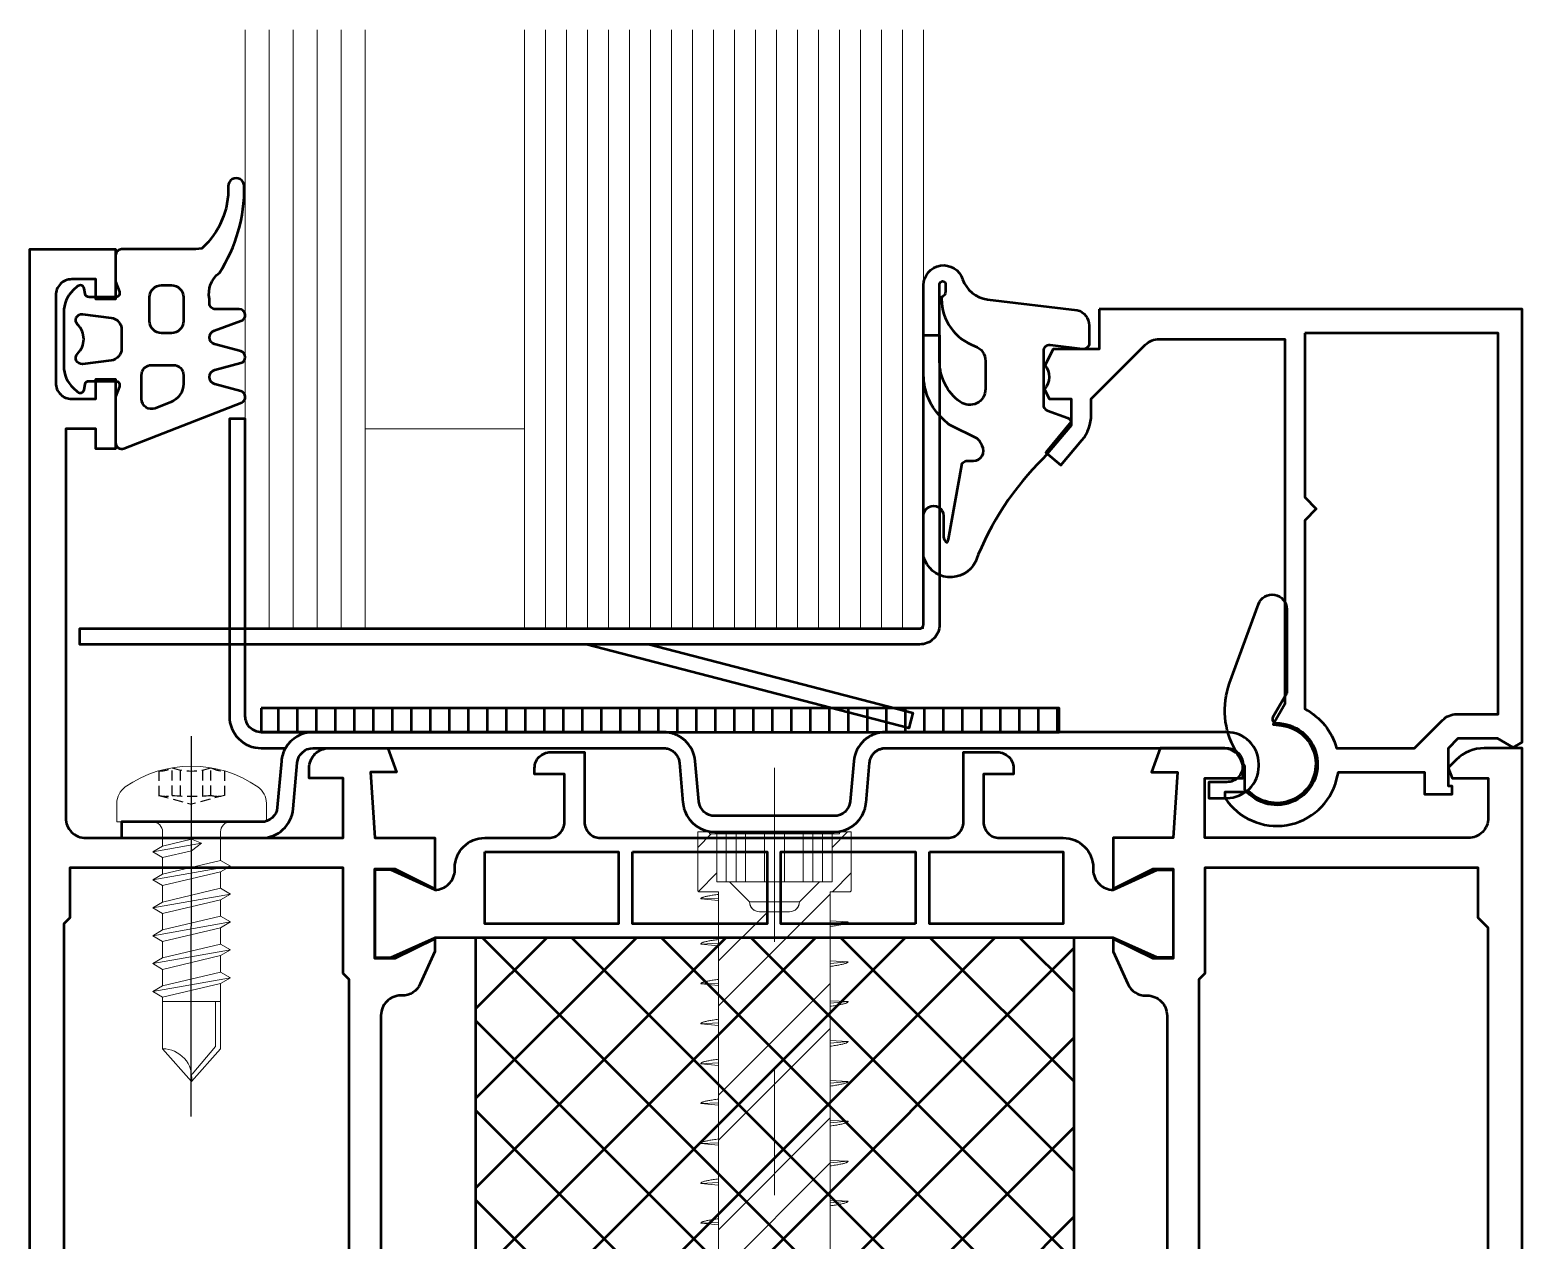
# Model space of a CAD drawing. Header units: millimetres. Extents: x -1598 to 10110, y -2803 to 662.
# Drawn here: x 2669.8 to 2744.6, y 179.5 to 240.2 of the extents above; entities that cross this region are included whole.
import ezdxf

# ---------------------------------------------------------------- set-up
doc = ezdxf.new("R2010")
doc.units = ezdxf.units.MM
doc.linetypes.add('CENTER', pattern=[50.8, 31.75, -6.35, 6.35, -6.35])
doc.linetypes.add('VERDECKT', pattern=[0.75, 0.5, -0.25])
for name, color, linetype, lineweight in [('AM_C', 50, 'Continuous', 50), ('AM_S', 80, 'Continuous', 50), ('CONT2', 2, 'Continuous', 0)]:
    doc.layers.add(name, color=color, linetype=linetype, lineweight=lineweight)
doc.layers.add('CENT_18', color=3, linetype='CENTER')
doc.layers.add('HIDE_18', color=3, linetype='VERDECKT')

# ---------------------------------------------------------------- blocks, each defined once
blk = doc.blocks.new('*U179', base_point=(68.541, 198.384))
for p, q in [((69.741, 198.384), (69.741, 228.384)), ((70.941, 198.384), (70.941, 228.384)), ((72.141, 198.384), (72.141, 228.384)), ((73.341, 198.384), (73.341, 228.384)), ((83.594, 198.384), (83.594, 228.384)), ((84.646, 198.384), (84.646, 228.384)), ((85.699, 198.384), (85.699, 228.384)), ((86.752, 198.384), (86.752, 228.384)), ((87.804, 198.384), (87.804, 228.384)), ((88.857, 198.384), (88.857, 228.384)), ((89.91, 198.384), (89.91, 228.384)), ((90.962, 198.384), (90.962, 228.384)), ((92.015, 198.384), (92.015, 228.384)), ((93.068, 198.384), (93.068, 228.384)), ((94.12, 198.384), (94.12, 228.384)), ((95.173, 198.384), (95.173, 228.384)), ((96.225, 198.384), (96.225, 228.384)), ((97.278, 198.384), (97.278, 228.384)), ((98.331, 198.384), (98.331, 228.384)), ((99.383, 198.384), (99.383, 228.384)), ((100.436, 198.384), (100.436, 228.384)), ((101.489, 198.384), (101.489, 228.384))]:
    blk.add_line(p, q)
for points in [[(68.541, 228.384), (68.541, 198.384), (74.541, 198.384), (74.541, 228.384)], [(82.541, 228.384), (82.541, 198.384), (102.541, 198.384), (102.541, 228.384)]]:
    blk.add_lwpolyline(points)
blk.add_lwpolyline([(74.541, 198.384), (82.541, 198.384), (82.541, 208.384), (74.541, 208.384)], close=True)
blk = doc.blocks.new('Würth AMO T2 75x212')
h = blk.add_hatch()
h.set_pattern_fill('ANSI32', color=256, scale=0.5)
h.set_pattern_definition([(45, (-350.1254, -267.85), (-3.367596, 3.367596), []), (45, (-347.8804, -267.85), (-3.367596, 3.367596), [])])
edge = h.paths.add_edge_path()
edge.add_line((-2.805, -157.905), (2.795, -157.905))
edge.add_line((2.795, -157.905), (2.795, -3))
edge.add_line((2.795, -3), (3.8, -3))
edge.add_line((3.8, -3), (3.85, -2.95))
edge.add_line((3.85, -2.95), (3.85, 0))
edge.add_line((3.85, 0), (3.3, 0))
edge.add_line((3.3, 0), (3.25, -0.05))
edge.add_line((3.25, -0.05), (3.25, -0.1))
edge.add_line((3.25, -0.1), (2.884, -0.1))
edge.add_line((2.884, -0.1), (2.884, -2.5))
edge.add_line((2.884, -2.5), (2.25, -2.5))
edge.add_line((2.25, -2.5), (1.25, -3.5))
edge.add_arc((0.75, -3.5), 0.5, 269.99998, 359.99998, ccw=False)
edge.add_line((0.75, -4), (0, -4))
edge.add_line((0, -4), (-0.75, -4))
edge.add_arc((-0.75, -3.5), 0.5, 180, 269.99999, ccw=False)
edge.add_line((-1.25, -3.5), (-2.25, -2.5))
edge.add_line((-2.25, -2.5), (-2.884, -2.5))
edge.add_line((-2.884, -2.5), (-2.884, -0.1))
edge.add_line((-2.884, -0.1), (-3.25, -0.1))
edge.add_line((-3.25, -0.1), (-3.25, -0.05))
edge.add_line((-3.25, -0.05), (-3.3, 0))
edge.add_line((-3.3, 0), (-3.85, 0))
edge.add_line((-3.85, 0), (-3.85, -2.95))
edge.add_line((-3.85, -2.95), (-3.8, -3))
edge.add_line((-3.8, -3), (-2.805, -3))
edge.add_line((-2.805, -3), (-2.805, -157.905))
at = {"linetype": 'CENTER'}
blk.add_line((0, -157.905), (0, 3.219), dxfattribs=at)
for p, q in [((-3.85, 0), (-3.3, 0)), ((-3.85, -2.95), (-3.85, 0)), ((-3.3, 0), (3.3, 0)), ((-3.3, 0), (-3.25, -0.05)), ((-3.25, -0.05), (-3.25, -0.1)), ((-3.25, -0.1), (-2.884, -0.1)), ((-2.884, -0.1), (-2.416, -0.1)), ((-2.884, -0.1), (-2.884, -2.5)), ((-2.416, -0.1), (-2.416, -2.5)), ((-2.416, -0.1), (-1.918, -0.1)), ((-1.918, -0.1), (-1.918, -2.5)), ((-1.918, -0.1), (-1.447, -0.1)), ((-1.447, -0.1), (-1.447, -2.5)), ((-1.447, -0.1), (-0.504, -0.1)), ((-0.504, -0.1), (-0.504, -2.5)), ((-0.504, -0.1), (-0.005, -0.1)), ((-0.005, -0.1), (0.496, -0.1)), ((0.496, -0.1), (0.496, -2.5)), ((0.496, -0.1), (1.44, -0.1)), ((1.44, -0.1), (1.44, -2.5)), ((1.44, -0.1), (1.913, -0.1)), ((1.913, -0.1), (1.913, -2.5)), ((1.913, -0.1), (2.414, -0.1)), ((2.414, -0.1), (2.414, -2.5)), ((2.414, -0.1), (2.884, -0.1)), ((2.884, -0.1), (3.25, -0.1)), ((2.884, -2.5), (2.884, -0.1)), ((3.25, -0.05), (3.3, 0)), ((3.25, -0.1), (3.25, -0.05)), ((3.3, 0), (3.85, 0)), ((3.85, 0), (3.85, -2.95)), ((-3.8, -3), (-3.85, -2.95)), ((-2.884, -2.5), (-2.25, -2.5)), ((-2.25, -2.5), (2.25, -2.5)), ((-2.25, -2.5), (-1.25, -3.5)), ((1.25, -3.5), (2.25, -2.5)), ((2.25, -2.5), (2.884, -2.5)), ((3.85, -2.95), (3.8, -3)), ((-2.805, -3), (-3.8, -3)), ((-3.698, -3.356), (-2.805, -3.314)), ((-2.805, -3.439), (-3.698, -3.356)), ((-2.805, -3.189), (-2.805, -3)), ((-2.805, -5.45), (-2.805, -3.575)), ((1.25, -3.5), (-1.25, -3.5)), ((3.8, -3), (2.795, -3)), ((2.795, -3), (2.795, -3.192)), ((2.795, -3), (2.795, -4.461)), ((-0.75, -4), (0.75, -4)), ((2.795, -4.461), (3.688, -4.503)), ((3.688, -4.503), (2.795, -4.586)), ((2.795, -4.586), (2.795, -6.461)), ((-3.698, -5.617), (-2.805, -5.575)), ((-2.805, -5.7), (-3.698, -5.617)), ((-2.805, -7.45), (-2.805, -5.575)), ((2.795, -6.461), (3.688, -6.503)), ((3.688, -6.503), (2.795, -6.586)), ((2.795, -6.586), (2.795, -8.46)), ((-3.698, -7.617), (-2.805, -7.575)), ((-2.805, -7.7), (-3.698, -7.617)), ((-2.805, -9.449), (-2.805, -7.575)), ((2.795, -8.46), (3.688, -8.502)), ((3.688, -8.502), (2.795, -8.585)), ((2.795, -8.585), (2.795, -10.46)), ((-3.698, -9.617), (-2.805, -9.574)), ((-2.805, -9.699), (-3.698, -9.617)), ((-2.805, -11.449), (-2.805, -9.574)), ((2.795, -10.46), (3.688, -10.502)), ((3.688, -10.502), (2.795, -10.585)), ((2.795, -10.585), (2.795, -12.46)), ((-3.698, -11.616), (-2.805, -11.574)), ((-2.805, -11.699), (-3.698, -11.616)), ((-2.805, -13.449), (-2.805, -11.574)), ((2.795, -12.46), (3.688, -12.502)), ((3.688, -12.502), (2.795, -12.585)), ((2.795, -12.585), (2.795, -14.46)), ((-3.698, -13.616), (-2.805, -13.574)), ((-2.805, -13.699), (-3.698, -13.616)), ((-2.805, -15.448), (-2.805, -13.574)), ((2.795, -14.46), (3.688, -14.502)), ((3.688, -14.502), (2.795, -14.584)), ((2.795, -14.584), (2.795, -16.459)), ((-3.698, -15.616), (-2.805, -15.574)), ((-2.805, -15.699), (-3.698, -15.616)), ((-2.805, -17.448), (-2.805, -15.574)), ((2.795, -16.459), (3.688, -16.501)), ((3.688, -16.501), (2.795, -16.584)), ((2.795, -16.584), (2.795, -18.459)), ((-3.698, -17.615), (-2.805, -17.573)), ((-2.805, -17.698), (-3.698, -17.615)), ((-2.805, -19.448), (-2.805, -17.573)), ((2.795, -18.459), (3.688, -18.501)), ((3.688, -18.501), (2.795, -18.584)), ((2.795, -18.584), (2.795, -20.459)), ((-3.698, -19.615), (-2.805, -19.573)), ((-2.805, -19.698), (-3.698, -19.615)), ((-2.805, -21.448), (-2.805, -19.573))]:
    blk.add_line(p, q)
blk.add_lwpolyline([(-2.805, -157.905), (-2.805, -3), (-3.8, -3), (-3.85, -2.95), (-3.85, 0), (-3.3, 0), (-3.25, -0.05), (-3.25, -0.1), (-2.884, -0.1), (-2.884, -2.5), (-2.25, -2.5), (-1.25, -3.5, 0.414214), (-0.75, -4), (0, -4), (0.75, -4, 0.414214), (1.25, -3.5), (2.25, -2.5), (2.884, -2.5), (2.884, -0.1), (3.25, -0.1), (3.25, -0.05), (3.3, 0), (3.85, 0), (3.85, -2.95), (3.8, -3), (2.795, -3), (2.795, -157.905)], format="xyb")
at = {"flags": 128}
for points in [[(-2.805, -3.129), (-2.875, -3.138), (-2.942, -3.148), (-3.007, -3.157), (-3.069, -3.166), (-3.129, -3.176), (-3.186, -3.185), (-3.24, -3.194), (-3.291, -3.204), (-3.34, -3.213), (-3.385, -3.223), (-3.428, -3.232), (-3.468, -3.242), (-3.504, -3.251), (-3.538, -3.261), (-3.568, -3.27), (-3.595, -3.28), (-3.619, -3.289), (-3.64, -3.299), (-3.658, -3.308), (-3.673, -3.318), (-3.684, -3.327), (-3.692, -3.337), (-3.697, -3.347), (-3.698, -3.356)], [(3.688, -4.503), (3.686, -4.513), (3.681, -4.522), (3.673, -4.532), (3.662, -4.542), (3.647, -4.552), (3.629, -4.561), (3.608, -4.571), (3.584, -4.581), (3.557, -4.591), (3.527, -4.6), (3.493, -4.61), (3.457, -4.62), (3.417, -4.63), (3.375, -4.64), (3.329, -4.65), (3.281, -4.66), (3.23, -4.67), (3.176, -4.68), (3.119, -4.69), (3.059, -4.7), (2.997, -4.71), (2.933, -4.72), (2.865, -4.73), (2.795, -4.74)], [(-2.805, -5.39), (-2.875, -5.399), (-2.942, -5.409), (-3.007, -5.418), (-3.069, -5.427), (-3.129, -5.437), (-3.186, -5.446), (-3.24, -5.455), (-3.291, -5.465), (-3.34, -5.474), (-3.385, -5.483), (-3.428, -5.493), (-3.468, -5.502), (-3.504, -5.512), (-3.538, -5.521), (-3.568, -5.531), (-3.595, -5.54), (-3.619, -5.55), (-3.64, -5.559), (-3.658, -5.569), (-3.673, -5.579), (-3.684, -5.588), (-3.692, -5.598), (-3.697, -5.607), (-3.698, -5.617)], [(3.688, -6.503), (3.686, -6.512), (3.681, -6.522), (3.673, -6.532), (3.662, -6.542), (3.647, -6.551), (3.629, -6.561), (3.608, -6.571), (3.584, -6.581), (3.557, -6.59), (3.527, -6.6), (3.493, -6.61), (3.457, -6.62), (3.417, -6.63), (3.375, -6.64), (3.329, -6.65), (3.281, -6.659), (3.23, -6.669), (3.176, -6.679), (3.119, -6.689), (3.059, -6.699), (2.997, -6.709), (2.933, -6.719), (2.865, -6.729), (2.795, -6.739)], [(-2.805, -7.39), (-2.875, -7.399), (-2.942, -7.408), (-3.007, -7.418), (-3.069, -7.427), (-3.129, -7.436), (-3.186, -7.446), (-3.24, -7.455), (-3.291, -7.464), (-3.34, -7.474), (-3.385, -7.483), (-3.428, -7.493), (-3.468, -7.502), (-3.504, -7.512), (-3.538, -7.521), (-3.568, -7.531), (-3.595, -7.54), (-3.619, -7.55), (-3.64, -7.559), (-3.658, -7.569), (-3.673, -7.578), (-3.684, -7.588), (-3.692, -7.598), (-3.697, -7.607), (-3.698, -7.617)], [(3.688, -8.502), (3.686, -8.512), (3.681, -8.522), (3.673, -8.532), (3.662, -8.541), (3.647, -8.551), (3.629, -8.561), (3.608, -8.571), (3.584, -8.58), (3.557, -8.59), (3.527, -8.6), (3.493, -8.61), (3.457, -8.62), (3.417, -8.629), (3.375, -8.639), (3.329, -8.649), (3.281, -8.659), (3.23, -8.669), (3.176, -8.679), (3.119, -8.689), (3.059, -8.699), (2.997, -8.709), (2.933, -8.719), (2.865, -8.729), (2.795, -8.739)], [(-2.805, -9.389), (-2.875, -9.399), (-2.942, -9.408), (-3.007, -9.417), (-3.069, -9.427), (-3.129, -9.436), (-3.186, -9.445), (-3.24, -9.455), (-3.291, -9.464), (-3.34, -9.474), (-3.385, -9.483), (-3.428, -9.492), (-3.468, -9.502), (-3.504, -9.511), (-3.538, -9.521), (-3.568, -9.53), (-3.595, -9.54), (-3.619, -9.549), (-3.64, -9.559), (-3.658, -9.568), (-3.673, -9.578), (-3.684, -9.588), (-3.692, -9.597), (-3.697, -9.607), (-3.698, -9.617)], [(3.688, -10.502), (3.686, -10.512), (3.681, -10.522), (3.673, -10.531), (3.662, -10.541), (3.647, -10.551), (3.629, -10.56), (3.608, -10.57), (3.584, -10.58), (3.557, -10.59), (3.527, -10.6), (3.493, -10.609), (3.457, -10.619), (3.417, -10.629), (3.375, -10.639), (3.329, -10.649), (3.281, -10.659), (3.23, -10.669), (3.176, -10.679), (3.119, -10.689), (3.059, -10.699), (2.997, -10.709), (2.933, -10.719), (2.865, -10.729), (2.795, -10.739)], [(-2.805, -11.389), (-2.875, -11.398), (-2.942, -11.408), (-3.007, -11.417), (-3.069, -11.426), (-3.129, -11.436), (-3.186, -11.445), (-3.24, -11.454), (-3.291, -11.464), (-3.34, -11.473), (-3.385, -11.483), (-3.428, -11.492), (-3.468, -11.502), (-3.504, -11.511), (-3.538, -11.521), (-3.568, -11.53), (-3.595, -11.54), (-3.619, -11.549), (-3.64, -11.559), (-3.658, -11.568), (-3.673, -11.578), (-3.684, -11.587), (-3.692, -11.597), (-3.697, -11.607), (-3.698, -11.616)], [(3.688, -12.502), (3.686, -12.512), (3.681, -12.521), (3.673, -12.531), (3.662, -12.541), (3.647, -12.55), (3.629, -12.56), (3.608, -12.57), (3.584, -12.58), (3.557, -12.59), (3.527, -12.599), (3.493, -12.609), (3.457, -12.619), (3.417, -12.629), (3.375, -12.639), (3.329, -12.649), (3.281, -12.659), (3.23, -12.669), (3.176, -12.678), (3.119, -12.688), (3.059, -12.698), (2.997, -12.708), (2.933, -12.718), (2.865, -12.728), (2.795, -12.738)], [(-2.805, -13.389), (-2.875, -13.398), (-2.942, -13.407), (-3.007, -13.417), (-3.069, -13.426), (-3.129, -13.435), (-3.186, -13.445), (-3.24, -13.454), (-3.291, -13.464), (-3.34, -13.473), (-3.385, -13.482), (-3.428, -13.492), (-3.468, -13.501), (-3.504, -13.511), (-3.538, -13.52), (-3.568, -13.53), (-3.595, -13.539), (-3.619, -13.549), (-3.64, -13.558), (-3.658, -13.568), (-3.673, -13.577), (-3.684, -13.587), (-3.692, -13.597), (-3.697, -13.606), (-3.698, -13.616)], [(3.688, -14.502), (3.686, -14.511), (3.681, -14.521), (3.673, -14.531), (3.662, -14.54), (3.647, -14.55), (3.629, -14.56), (3.608, -14.57), (3.584, -14.579), (3.557, -14.589), (3.527, -14.599), (3.493, -14.609), (3.457, -14.619), (3.417, -14.629), (3.375, -14.639), (3.329, -14.648), (3.281, -14.658), (3.23, -14.668), (3.176, -14.678), (3.119, -14.688), (3.059, -14.698), (2.997, -14.708), (2.933, -14.718), (2.865, -14.728), (2.795, -14.738)], [(-2.805, -15.389), (-2.875, -15.398), (-2.942, -15.407), (-3.007, -15.416), (-3.069, -15.426), (-3.129, -15.435), (-3.186, -15.445), (-3.24, -15.454), (-3.291, -15.463), (-3.34, -15.473), (-3.385, -15.482), (-3.428, -15.492), (-3.468, -15.501), (-3.504, -15.51), (-3.538, -15.52), (-3.568, -15.529), (-3.595, -15.539), (-3.619, -15.548), (-3.64, -15.558), (-3.658, -15.568), (-3.673, -15.577), (-3.684, -15.587), (-3.692, -15.596), (-3.697, -15.606), (-3.698, -15.616)], [(3.688, -16.501), (3.686, -16.511), (3.681, -16.521), (3.673, -16.53), (3.662, -16.54), (3.647, -16.55), (3.629, -16.56), (3.608, -16.569), (3.584, -16.579), (3.557, -16.589), (3.527, -16.599), (3.493, -16.609), (3.457, -16.619), (3.417, -16.628), (3.375, -16.638), (3.329, -16.648), (3.281, -16.658), (3.23, -16.668), (3.176, -16.678), (3.119, -16.688), (3.059, -16.698), (2.997, -16.708), (2.933, -16.718), (2.865, -16.728), (2.795, -16.738)], [(-2.805, -17.388), (-2.875, -17.398), (-2.942, -17.407), (-3.007, -17.416), (-3.069, -17.426), (-3.129, -17.435), (-3.186, -17.444), (-3.24, -17.454), (-3.291, -17.463), (-3.34, -17.472), (-3.385, -17.482), (-3.428, -17.491), (-3.468, -17.501), (-3.504, -17.51), (-3.538, -17.52), (-3.568, -17.529), (-3.595, -17.539), (-3.619, -17.548), (-3.64, -17.558), (-3.658, -17.567), (-3.673, -17.577), (-3.684, -17.587), (-3.692, -17.596), (-3.697, -17.606), (-3.698, -17.615)], [(3.688, -18.501), (3.686, -18.511), (3.681, -18.52), (3.673, -18.53), (3.662, -18.54), (3.647, -18.55), (3.629, -18.559), (3.608, -18.569), (3.584, -18.579), (3.557, -18.589), (3.527, -18.599), (3.493, -18.608), (3.457, -18.618), (3.417, -18.628), (3.375, -18.638), (3.329, -18.648), (3.281, -18.658), (3.23, -18.668), (3.176, -18.678), (3.119, -18.688), (3.059, -18.698), (2.997, -18.708), (2.933, -18.718), (2.865, -18.728), (2.795, -18.738)], [(-2.805, -19.388), (-2.875, -19.397), (-2.942, -19.407), (-3.007, -19.416), (-3.069, -19.425), (-3.129, -19.435), (-3.186, -19.444), (-3.24, -19.453), (-3.291, -19.463), (-3.34, -19.472), (-3.385, -19.482), (-3.428, -19.491), (-3.468, -19.5), (-3.504, -19.51), (-3.538, -19.519), (-3.568, -19.529), (-3.595, -19.538), (-3.619, -19.548), (-3.64, -19.557), (-3.658, -19.567), (-3.673, -19.577), (-3.684, -19.586), (-3.692, -19.596), (-3.697, -19.605), (-3.698, -19.615)]]:
    blk.add_lwpolyline(points, dxfattribs=at)
for centre, start, end in [((-0.75, -3.5), 179.99999, 269.99999), ((0.75, -3.5), 269.99999, 359.99999)]:
    blk.add_arc(centre, 0.5, start, end)
blk = doc.blocks.new('WS4070448')
for p, q in [((6.617, -8.639), (6.617, -11.003)), ((6.617, -8.639), (9.517, -8.639)), ((9.517, -11.003), (9.517, -8.639)), ((6.617, -11.003), (8.067, -12.639)), ((8.067, -12.639), (9.517, -11.003))]:
    blk.add_line(p, q)
blk.add_lwpolyline([(11.39, 2.114, 0.314856), (4.744, 2.114, 0.244912), (4.317, 1.295), (4.317, 0.361), (11.817, 0.361), (11.817, 1.295, 0.244912), (11.39, 2.114, 0.138291)], format="xyb")
for points in [[(6.117, -1.139), (6.617, -1.428), (8.067, -1.084), (8.567, -0.707), (8.067, -0.507), (6.617, -0.851)], [(6.117, -2.539), (6.617, -2.828), (9.517, -2.14), (10.017, -1.852), (9.517, -1.563), (6.617, -2.251)], [(6.117, -3.939), (6.617, -4.228), (9.517, -3.54), (10.017, -3.252), (9.517, -2.963), (6.617, -3.651)], [(6.117, -5.339), (6.617, -5.628), (9.517, -4.94), (10.017, -4.652), (9.517, -4.363), (6.617, -5.051)], [(6.117, -6.739), (6.617, -7.028), (9.517, -6.34), (10.017, -6.052), (9.517, -5.763), (6.617, -6.451)], [(6.117, -8.139), (6.617, -8.428), (9.517, -7.74), (10.017, -7.452), (9.517, -7.163), (6.617, -7.851)]]:
    blk.add_lwpolyline(points, close=True)
for points in [[(6.117, -1.139), (8.567, -0.707)], [(6.617, -0.139), (6.617, -0.851)], [(9.517, -0.139), (9.517, -1.563)], [(6.617, -1.428), (6.617, -1.851)], [(6.617, -1.428), (6.617, -2.251)], [(6.617, -1.428), (6.617, -2.251)], [(6.117, -2.539), (10.017, -1.852)], [(9.517, -2.14), (9.517, -2.963)], [(6.617, -2.828), (6.617, -3.651)], [(6.117, -3.939), (10.017, -3.252)], [(9.517, -3.54), (9.517, -4.363)], [(6.617, -4.228), (6.617, -5.051)], [(6.117, -5.339), (10.017, -4.652)], [(9.517, -4.94), (9.517, -5.763)], [(6.617, -5.628), (6.617, -6.451)], [(6.117, -6.739), (10.017, -6.052)], [(9.517, -6.34), (9.517, -7.163)], [(6.117, -8.139), (10.017, -7.452)], [(6.617, -7.028), (6.617, -7.851)], [(9.517, -7.74), (9.517, -8.639)], [(6.617, -8.428), (6.617, -8.639)], [(9.267, -8.639), (9.267, -10.887), (8.101, -12.285)], [(9.517, -9.14), (9.517, -9.963)], [(6.617, -9.828), (6.617, -10.651)]]:
    blk.add_lwpolyline(points)
for centre, radius, start, end in [((6.117, -0.139), 0.5, 0, 90), ((10.017, -0.139), 0.5, 90, 180), ((6.609, -12.471), 1.468, 353.42435, 89.66881)]:
    blk.add_arc(centre, radius, start, end)
at = {"layer": 'CENT_18'}
blk.add_line((8.051, -14.399), (8.067, 4.661), dxfattribs=at)
at = {"layer": 'HIDE_18'}
for p, q in [((7.096, 1.694), (7.096, 3.079)), ((9.039, 1.694), (9.039, 3.079)), ((7.508, 1.694), (7.508, 2.967)), ((8.627, 1.694), (8.627, 2.967))]:
    blk.add_line(p, q, dxfattribs=at)
for points in [[(6.417, 2.921), (6.417, 1.694)], [(9.717, 2.921), (9.717, 1.694)], [(6.417, 1.694), (8.067, 1.252)], [(9.717, 1.694), (8.067, 1.252)]]:
    blk.add_lwpolyline(points, dxfattribs=at)
for centre, radius, start, end in [((6.478, 4.198), 1.279, 267.28485, 298.88724), ((8.067, 5.853), 2.94, 250.69884, 289.30116), ((9.657, 4.198), 1.279, 241.11276, 272.71515), ((6.756, 2.851), 1.206, 253.66426, 286.33574), ((8.067, 11.775), 10.128, 264.49478, 275.50522), ((9.378, 2.851), 1.206, 253.66426, 286.33574)]:
    blk.add_arc(centre, radius, start, end, dxfattribs=at)
blk = doc.blocks.new('WI4090186')
at = {"layer": 'AM_C'}
h = blk.add_hatch(dxfattribs=at)
h.set_pattern_fill('ANSI37', color=256)
h.paths.add_polyline_path([(0, 0), (30, 0), (30, 61.18), (0, 61.18)])
blk.add_lwpolyline([(0, 0), (30, 0), (30, 61.18), (0, 61.18), (0, 0)], close=True, dxfattribs=at)
blk = doc.blocks.new('WI1927527')
for points in [[(20.3, 43.8), (19.566, 42.186, -0.294108), (18.656, 41.6), (18.6, 41.6, 0.414214), (17.6, 40.6), (17.6, -11.6, 0.414214), (18.6, -12.6), (18.656, -12.6, -0.294108), (19.566, -13.186), (20.3, -14.8), (20.3, -15.5), (18.1, -14.5), (17.3, -14.5), (17.3, -18.9), (18.1, -18.9), (20.3, -17.9), (20.3, -20.5), (17.3, -20.5), (17.079, -23.8), (18.386, -23.8), (17.949, -25), (15, -25, -0.414214), (14, -24), (14, -23.5), (15.7, -23.5), (15.7, -20.5), (4.8, -20.5), (4.8, 0.5), (2, 0.5, 0.162278), (0.8, 0.1), (0, 0.5), (0, 79), (4.3, 79), (4.3, 76.5), (3.3, 76.5), (3.3, 77.5), (2.1, 77.5, 0.414214), (1.3, 76.7), (1.3, 72.3, 0.414214), (2.1, 71.5), (3.3, 71.5), (3.3, 72.5), (4.3, 72.5), (4.3, 69), (3.3, 69), (3.3, 70), (1.8, 70), (1.8, 50.5, 0.414214), (2.8, 49.5), (15.7, 49.5), (15.7, 52.5), (14, 52.5), (14, 53, -0.414214), (15, 54), (17.949, 54), (18.386, 52.8), (17.079, 52.8), (17.3, 49.5), (20.3, 49.5), (20.3, 46.9), (18.1, 47.9), (17.3, 47.9), (17.3, 43.5), (18.1, 43.5), (20.3, 44.5), (20.3, 43.8)], [(54.3, -14.8), (54.3, -15.5), (56.5, -14.5), (57.3, -14.5), (57.3, -18.9), (56.5, -18.9), (54.3, -17.9), (54.3, -20.5), (57.3, -20.5), (57.521, -23.8), (56.214, -23.8), (56.651, -25), (59.8, -25, 0.414214), (60.8, -24), (60.8, -23.5), (58.9, -23.5), (58.9, -20.5), (72.1, -20.5, -0.414214), (73.1, -21.5), (73.1, -23.5), (71.3, -23.5), (71.088, -24.012), (71.49, -24.414, 0.198912), (72.904, -25), (74.8, -25), (74.8, 54), (72.904, 54, 0.198912), (71.49, 53.414), (71.088, 53.012), (71.3, 52.5), (73.1, 52.5), (73.1, 50.5, -0.414214), (72.1, 49.5), (58.9, 49.5), (58.9, 52.5), (60.8, 52.5), (60.8, 53, 0.414214), (59.8, 54), (56.651, 54), (56.214, 52.8), (57.521, 52.8), (57.3, 49.5), (54.3, 49.5), (54.3, 46.9), (56.5, 47.9), (57.3, 47.9), (57.3, 43.5), (56.5, 43.5), (54.3, 44.5), (54.3, 43.8), (55.034, 42.186, 0.294108), (55.944, 41.6), (56, 41.6, -0.414214), (57, 40.6), (57, -11.6, -0.414214), (56, -12.6), (55.944, -12.6, 0.294108), (55.034, -13.186), (54.3, -14.8)], [(54.3, 46.9), (54.3, 46.95), (56.3, 47.95), (57.3, 47.95), (57.3, 43.45), (56.3, 43.45), (54.3, 44.45), (54.3, 44.5), (20.3, 44.5), (20.3, 44.45), (18.3, 43.45), (17.3, 43.45), (17.3, 47.95), (18.3, 47.95), (20.3, 46.95), (20.3, 46.9, 0.414214), (21.3, 47.9), (21.3, 48, -0.414214), (22.8, 49.5), (26, 49.5, 0.414214), (26.8, 50.3), (26.8, 52.7), (25.3, 52.7), (25.3, 53, -0.414214), (26.1, 53.8), (27.8, 53.8), (27.8, 50.3, 0.414214), (28.6, 49.5), (46, 49.5, 0.414214), (46.8, 50.3), (46.8, 53.8), (48.5, 53.8, -0.414214), (49.3, 53), (49.3, 52.7), (47.8, 52.7), (47.8, 50.3, 0.414214), (48.6, 49.5), (51.8, 49.5, -0.414214), (53.3, 48), (53.3, 47.9, 0.414214), (54.3, 46.9)], [(15.7, 42.7), (15.7, 48), (2, 48), (2, 45.5), (1.7, 45.2), (1.7, 5), (2, 4.7), (2, 2.2), (5.5, 2.2, -0.414214), (6.5, 1.2), (6.5, -19), (15.7, -19), (15.7, -13.7), (16, -13.4), (16, 42.4), (15.7, 42.7)], [(54.3, -17.9, 0.414212), (53.5, -18.7), (53.5, -19.5, -0.414214), (52.5, -20.5), (22.1, -20.5, -0.414214), (21.1, -19.5), (21.1, -18.7, 0.414214), (20.3, -17.9), (20.3, -17.95), (18.3, -18.95), (17.3, -18.95), (17.3, -14.45), (18.3, -14.45), (20.3, -15.45), (20.3, -15.5), (24.389, -17.861, 0.127536), (26.808, -18.53), (37.3, -18.7), (47.792, -18.53, 0.127536), (50.211, -17.861), (54.3, -15.5), (54.3, -15.45), (56.3, -14.45), (57.3, -14.45), (57.3, -18.95), (56.3, -18.95), (54.3, -17.95), (54.3, -17.9)]]:
    blk.add_lwpolyline(points, format="xyb", close=True)
for points in [[(22.8, 48.8), (29.5, 48.8), (29.5, 45.2), (22.8, 45.2), (22.8, 48.8)], [(30.2, 48.8), (36.95, 48.8), (36.95, 45.2), (30.2, 45.2), (30.2, 48.8)], [(44.4, 45.2), (37.65, 45.2), (37.65, 48.8), (44.4, 48.8), (44.4, 45.2)], [(45.1, 48.8), (51.8, 48.8), (51.8, 45.2), (45.1, 45.2), (45.1, 48.8)], [(58.9, -13.7), (58.9, -19), (72.6, -19), (72.6, -16.5), (73.1, -16), (73.1, 45), (72.6, 45.5), (72.6, 48), (58.9, 48), (58.9, 42.7), (58.6, 42.4), (58.6, -13.4), (58.9, -13.7)]]:
    blk.add_lwpolyline(points, close=True)
blk = doc.blocks.new('WI3090080')
for points in [[(-21.2, 22), (-21.2, 20), (-23.5, 20), (-23.904, 19.205, -0.339409), (-23.934, 17.988), (-23.7, 17.5), (-22.6, 17.5), (-22.6, 16.35), (-23.883, 14.821), (-23.117, 14.179), (-22.068, 15.429, 0.176327), (-21.6, 16.714), (-21.6, 17.5), (-18.893, 20.207, -0.198912), (-18.186, 20.5), (-11.9, 20.5), (-11.9, 2.203), (-12.484, 1.192), (-12.04, 1.133, -1.382111), (-13.657, -2.2), (-14.9, -2.2), (-14.9, -2.488, 0.652679), (-9.298, -1.575), (-9.202, -1.2), (-4.9, -1.2), (-4.9, -2.3), (-3.5, -2.3), (-3.5, -1.9), (-3.7, -1.9), (-3.7, 0), (-3.2, 0.5), (-1.246, 0.5), (-0.45, 0.04), (0, 0.3), (0, 22), (-21.2, 22)], [(-10.9, 20.8), (-10.9, 12.583), (-10.317, 12), (-10.9, 11.417), (-10.9, 1.966, -0.213458), (-9.305, 0), (-5.397, 0), (-3.99, 1.407, -0.198912), (-3.283, 1.7), (-1.2, 1.7), (-1.2, 20.8), (-10.9, 20.8)]]:
    blk.add_lwpolyline(points, format="xyb", close=True)
blk = doc.blocks.new('WI4910022')
blk.add_line((0.3, 0), (0.3, 0))
blk.add_lwpolyline([(0, -7.385), (0, -9.7, 0.537715), (0.418, -9.976), (6.318, -7.676, 0.71283), (6.278, -7.11), (4.977, -6.762, -0.767327), (4.977, -6.038), (6.278, -5.69, 0.767327), (6.278, -5.11), (4.961, -4.757, -0.767327), (4.961, -4.076), (6.278, -3.59, 0.876976), (6.2, -3), (5, -3, -0.414214), (4.7, -2.7), (4.7, -2.48, -0.288751), (5.2, -1.181, 0.150709), (6.445, 3.166, 1.016945), (5.645, 3.153, -0.221064), (4.327, 0.049, -0.039181), (3.703, 0), (0.3, 0, 0.414214), (0, -0.3), (0, -1.615), (0.188, -2.132, -0.520567), (0, -2.4), (-1.332, -2.4, -0.36397), (-1.529, -2.235), (-1.577, -1.965, 0.594937), (-1.91, -1.854), (-2.123, -2.052, 0.208), (-2.6, -3.149), (-2.6, -5.851, 0.208), (-2.123, -6.948), (-1.91, -7.146, 0.594937), (-1.577, -7.035), (-1.529, -6.765, -0.36397), (-1.332, -6.6), (0, -6.6, -0.520567), (0.188, -6.868), (0, -7.385)], format="xyb")
for points in [[(2.3, -4.2, -0.414214), (1.7, -3.6), (1.7, -2.4, -0.414214), (2.3, -1.8), (2.8, -1.8, -0.414214), (3.4, -2.4), (3.4, -3.6, -0.414214), (2.8, -4.2)], [(0.3, -4.976, -0.378866), (-0.227, -5.571), (-1.663, -5.748, -0.717695), (-1.91, -5.235, 0.421053), (-1.91, -3.765, -0.717695), (-1.663, -3.252), (-0.227, -3.429, -0.378866), (0.3, -4.024), (0.3, -4.976)], [(1.982, -7.971, -0.527791), (1.3, -7.505), (1.3, -6.3, -0.414214), (1.8, -5.8), (2.9, -5.8, -0.414214), (3.4, -6.3), (3.4, -6.735, -0.30908), (2.763, -7.666)]]:
    blk.add_lwpolyline(points, format="xyb", close=True)
blk = doc.blocks.new('WI4080436')
blk.add_lwpolyline([(-26.975, 0.396, 0.004374), (-27.002, 0.419, 0.009393), (-27.043, 0.453, 0.008732), (-27.081, 0.482, 0.006678), (-27.114, 0.505, 0.005796), (-27.145, 0.525, 0.003775), (-27.175, 0.545, 0.00446), (-27.206, 0.564, 0.004745), (-27.237, 0.583, 0.004746), (-27.271, 0.602, 0.005446), (-27.307, 0.621, 0.006611), (-27.346, 0.641, 0.007175), (-27.392, 0.662, 0.007951), (-27.432, 0.68, 0.006443), (-27.469, 0.695, 0.006656), (-27.506, 0.709, 0.007901), (-27.545, 0.722, 0.007046), (-27.581, 0.733, 0.005573), (-27.616, 0.743, 0.006095), (-27.655, 0.753, 0.006961), (-27.695, 0.763, 0.006263), (-27.734, 0.771, 0.005895), (-27.772, 0.777, 0.004888), (-27.809, 0.783, 0.004858), (-27.845, 0.788, 0.005749), (-27.882, 0.792, 0.006349), (-27.918, 0.796, 0.006609), (-27.956, 0.798, 0.006539), (-27.996, 0.799, 0.006195), (-28.037, 0.8), (-48.2, 0.8, -0.414214), (-49, 1.6), (-49, 16.5), (-49.8, 16.5), (-49.8, 1.6, 0.414214), (-48.2, 0), (-46.986, 0, 0.109506), (-47.194, -0.66), (-47.396, -2.97, -0.388866), (-48.193, -3.7), (-55.2, -3.7), (-55.2, -4.5), (-48.193, -4.5, 0.388866), (-46.599, -3.04), (-46.397, -0.73, -0.388866), (-45.6, 0), (-28.037, 0, -0.031191), (-27.938, -0.006, -0.032117), (-27.837, -0.026, -0.034113), (-27.736, -0.059, -0.033448), (-27.639, -0.107, -0.033036), (-27.549, -0.167, -0.034054), (-27.468, -0.238, -0.033669), (-27.397, -0.32, -0.0353), (-27.338, -0.411, -0.035248), (-27.291, -0.513, -0.034082), (-27.257, -0.621, -0.035248), (-27.241, -0.73), (-27.064, -2.74, 0.009909), (-27.057, -2.8, 0.007889), (-27.049, -2.858, 0.008695), (-27.039, -2.915, 0.00948), (-27.027, -2.971, 0.009796), (-27.012, -3.027, 0.009634), (-26.995, -3.084, 0.009059), (-26.975, -3.143, 0.316051), (-25.47, -4.2), (-19.48, -4.2, 0.316051), (-17.975, -3.143, 0.010145), (-17.955, -3.084, 0.008062), (-17.938, -3.027, 0.008782), (-17.923, -2.971, 0.009483), (-17.911, -2.915, 0.009718), (-17.901, -2.859, 0.009471), (-17.893, -2.801, 0.008803), (-17.886, -2.74), (-17.709, -0.73, -0.025271), (-17.698, -0.65, -0.025635), (-17.679, -0.571, -0.025685), (-17.651, -0.492, -0.025804), (-17.615, -0.418, -0.025802), (-17.574, -0.349, -0.024503), (-17.526, -0.286, -0.024568), (-17.472, -0.228, -0.024904), (-17.413, -0.176, -0.025509), (-17.349, -0.13, -0.025192), (-17.279, -0.09, -0.046587), (-17.132, -0.031, -0.024117), (-17.058, -0.013, -0.023804), (-16.986, -0.003, -0.023114), (-16.913, 0), (0.2, 0, -0.414214), (1, -0.8), (1, -0.9, -0.414214), (0.2, -1.7), (-0.7, -1.7), (-0.7, -2.5), (0.2, -2.5, 0.414214), (1.8, -0.9), (1.8, -0.8, 0.414214), (0.2, 0.8), (-16.913, 0.8, 0.006823), (-16.954, 0.799, 0.006631), (-16.995, 0.798, 0.006434), (-17.036, 0.795, 0.006371), (-17.078, 0.791, 0.006494), (-17.12, 0.786, 0.006197), (-17.161, 0.78, 0.006224), (-17.201, 0.773, 0.00638), (-17.241, 0.766, 0.006071), (-17.283, 0.756, 0.005434), (-17.321, 0.747, 0.005653), (-17.355, 0.737, 0.007587), (-17.397, 0.725, 0.009381), (-17.444, 0.709, 0.008193), (-17.489, 0.692, 0.00629), (-17.528, 0.676, 0.006974), (-17.565, 0.66, 0.005712), (-17.606, 0.64, 0.00638), (-17.645, 0.62, 0.005872), (-17.684, 0.599, 0.006229), (-17.723, 0.577, 0.00628), (-17.763, 0.553, 0.007), (-17.802, 0.528, 0.00673), (-17.839, 0.504, 0.005989), (-17.874, 0.478, 0.008282), (-17.907, 0.453, 0.009345), (-17.945, 0.423, 0.006288), (-17.975, 0.396, 0.191525), (-18.506, -0.66), (-18.683, -2.67, -0.388765), (-19.48, -3.4), (-25.47, -3.4, -0.388765), (-26.267, -2.67), (-26.444, -0.66, 0.191525), (-26.975, 0.396)], format="xyb", close=True)
blk.add_arc((-45.6, -0.8), 1.6, 90, 150)
blk = doc.blocks.new('WI4020006')
at = {"layer": 'AM_C'}
blk.add_lwpolyline([(0.5, 3.55), (-0.193, 2.35, 0.580267), (-0.018, 2.05, -1.597325), (-1.6, -1.282), (-1.6, -0.125), (-2.067, 0.685, -0.221695), (-2.362, 4.053), (-0.919, 8.019, -0.8391), (0.5, 7.769), (0.5, 3.55)], format="xyb", close=True, dxfattribs=at)
blk = doc.blocks.new('WI4010016')
for points in [[(1.189, 1.955, -0.346133), (1.8, 1.178), (1.8, 0.3, -0.449698), (1.464, 0.002), (-0.164, 0.198, 0.449698), (-0.5, -0.1), (-0.5, -2.79, 0.315299), (-0.303, -3.072), (0.703, -3.438, -0.548619), (0.812, -3.932), (-0.5, -5.463, 0.104737), (-3.906, -10.662, -0.684728), (-6.499, -10.418), (-6.5, -8.356, -1), (-5.5, -8.355), (-5.499, -9.417, 0.287601), (-5.34, -9.693, 0.156883), (-5.254, -9.531), (-4.593, -5.82, -0.041381), (-4.572, -5.74), (-4.522, -5.689, -0.200274), (-4.309, -5.6), (-4, -5.6, 0.57735), (-3.567, -4.85), (-3.723, -4.579, 0.149451), (-3.851, -4.46), (-5.137, -3.833, -0.069927), (-5.252, -3.755), (-5.507, -3.525, -0.212557), (-6.5, -1.296), (-6.5, 3.2, -0.852431), (-4.55, 3.512, 0.291336), (-3.303, 2.492), (1.189, 1.955)], [(-3.4, -2, -0.612992), (-4.671, -2.647, -0.239931), (-5.7, -0.625), (-5.7, 3.25, -1), (-5.4, 3.25), (-5.4, 2.883, -0.317837), (-5.6, 2.6), (-5.602, 2.512, 0.317975), (-3.934, 0.154, -0.317975), (-3.4, -0.6), (-3.4, -2)]]:
    blk.add_lwpolyline(points, format="xyb", close=True)
blk = doc.blocks.new('WI199174')
h = blk.add_hatch()
h.set_pattern_fill('LINE', color=256, scale=0.3, angle=90)
h.paths.add_polyline_path([(0, 1.2), (0, 0), (40, 0), (40, 1.2)])
blk.add_lwpolyline([(0, 1.2), (0, 0), (40, 0), (40, 1.2)], close=True)
blk = doc.blocks.new('WI4080259')
blk.add_lwpolyline([(0.8, 0.2, -0.414214), (-0.2, -0.8), (-42.3, -0.8), (-42.3, 0), (-0.2, 0, 0.414214), (0, 0.2), (0, 14.7), (0.8, 14.7), (0.8, 0.2)], format="xyb", close=True)
blk.add_lwpolyline([(-13.719, -0.8), (-0.535, -4.226), (-0.736, -5), (-16.9, -0.8)])

msp = doc.modelspace()

# ---------------------------------------------------------------- block references
at = {"layer": 'AM_C'}
for name, p in [('WI4910022', (2674.080598, 229.192251)), ('WI4010016', (2721.080598, 224.192251)), ('WI4080259', (2714.580598, 210.192251)), ('WI4080436', (2729.580598, 204.192251)), ('WI4020006', (2732.280598, 203.392251)), ('WI199174', (2681.380598, 204.992249)), ('WI4090186', (2692.125169, 133.51182))]:
    msp.add_blockref(name, p, dxfattribs=at)
at = {"layer": 'AM_S'}
for name, p in [('WI1927527', (2669.780598, 150.192251)), ('WI3090080', (2744.580598, 204.192251))]:
    msp.add_blockref(name, p, dxfattribs=at)
at = {"layer": 'CONT2'}
for name, p in [('*U179', (2680.580598, 210.192251)), ('WS4070448', (2669.820737, 200.131608)), ('Würth AMO T2 75x212', (2707.105598, 199.992249))]:
    msp.add_blockref(name, p, dxfattribs=at)

doc.saveas('drawing.dxf')
